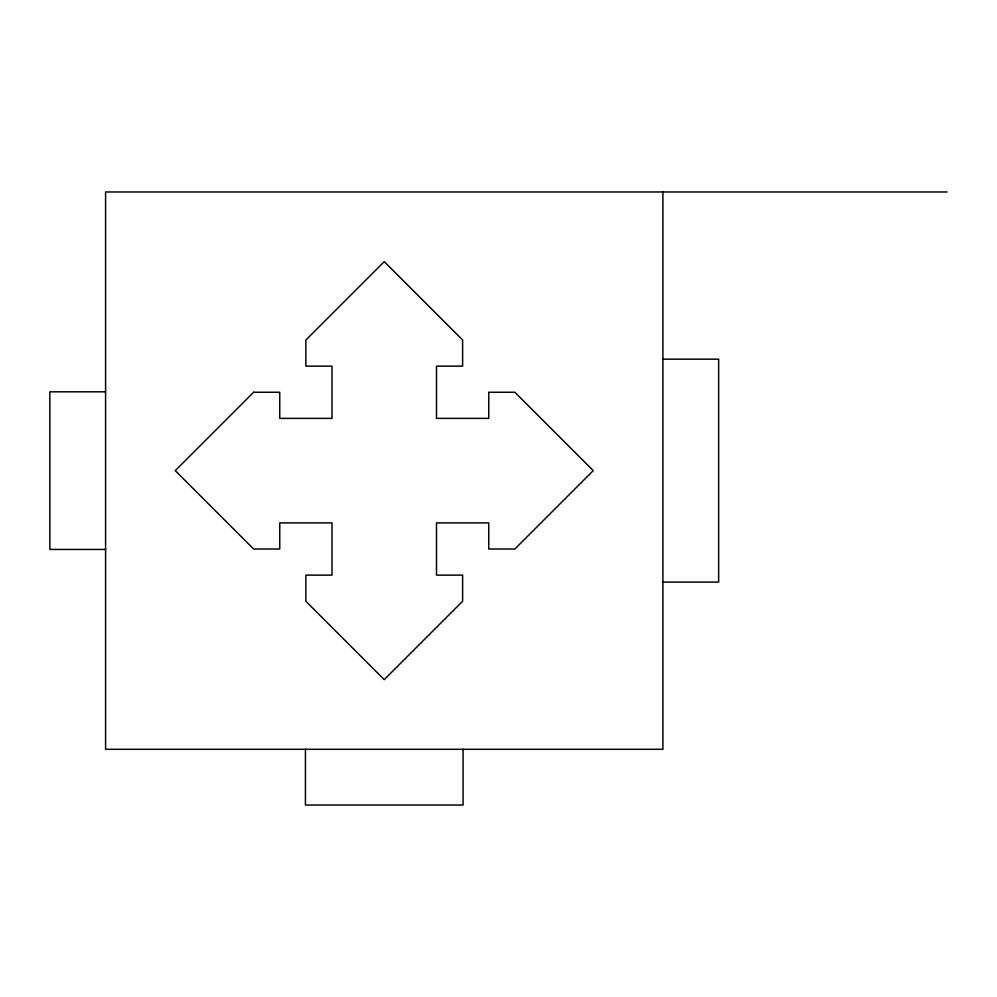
<?xml version="1.0" encoding="UTF-8"?>
<svg xmlns="http://www.w3.org/2000/svg" width="997" height="997" viewBox="0 0 997 997"><rect width="100%" height="100%" fill="white"/><g stroke="black" fill="none" stroke-linecap="round" stroke-linejoin="round"><path stroke-width="1.5" d="M947.15 191.972L105.582 191.972L105.582 749.295L662.918 749.295L662.918 191.972M662.918 359.169L718.65 359.169L718.65 582.098L662.918 582.098M105.582 391.821L49.85 391.821L49.85 549.447L105.582 549.447M463.069 749.295L463.069 805.028L305.431 805.028L305.431 749.295M253.624 392.257L175.248 470.634L253.624 549.011L279.746 549.011L279.746 522.889L332.001 522.889L332.001 575.132L305.867 575.132L305.867 601.253L384.244 679.63L462.62 601.253L462.62 575.132L436.499 575.132L436.499 522.889L488.742 522.889L488.742 549.011L514.876 549.011L593.24 470.634L514.876 392.257L488.742 392.257L488.742 418.379L436.499 418.379L436.499 366.136L462.62 366.136L462.62 340.014L384.244 261.638L305.867 340.014L305.867 366.136L332.001 366.136L332.001 418.379L279.746 418.379L279.746 392.257L253.624 392.257"/></g></svg>
